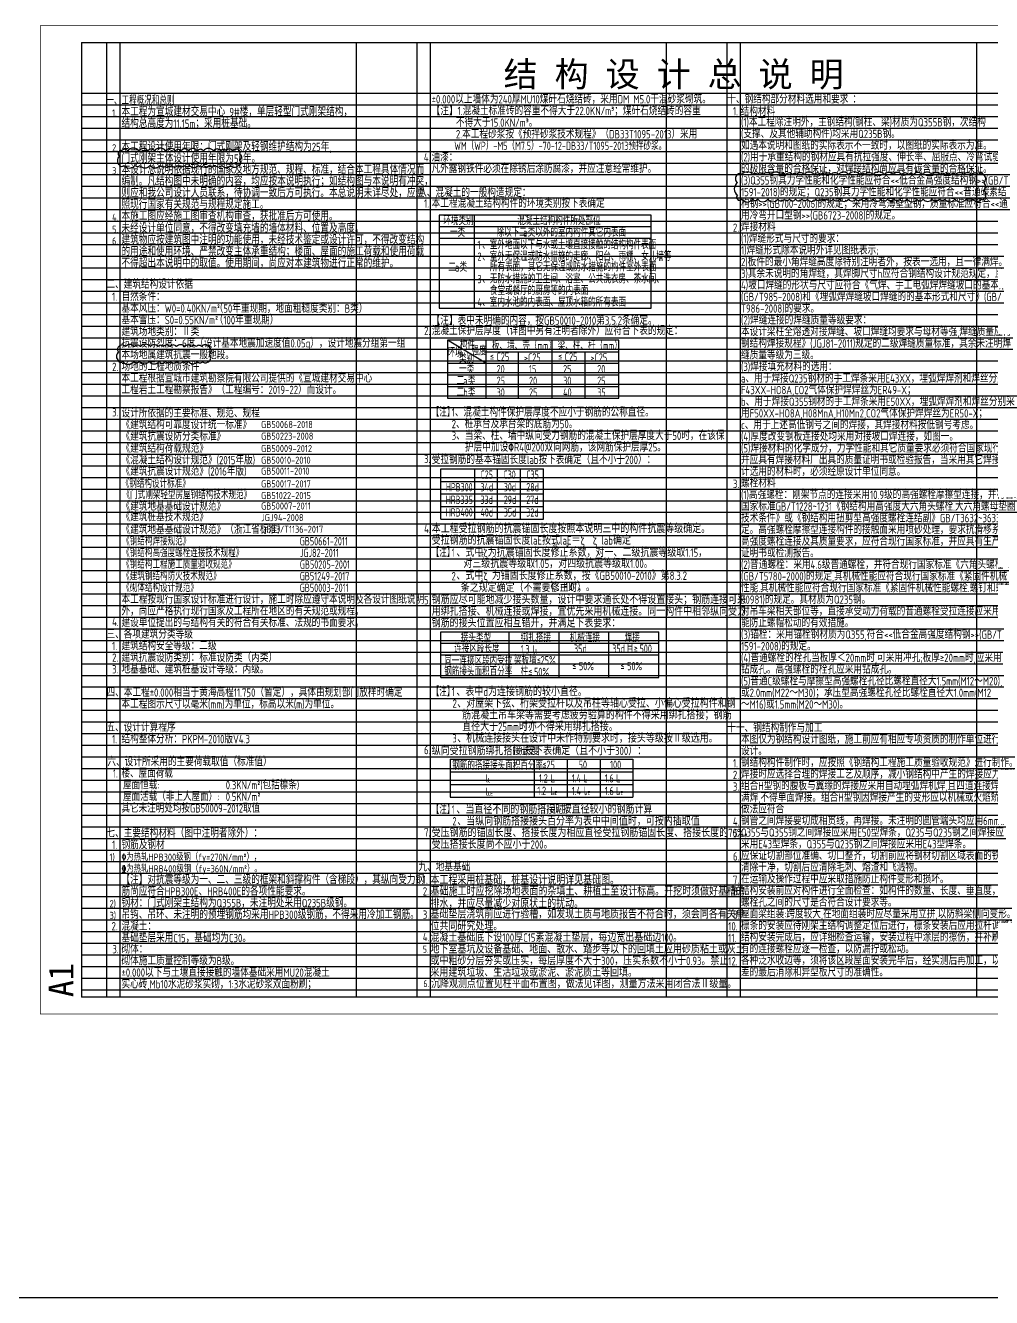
# Model space of a CAD drawing. Extents: x 447413 to 2975780, y -1432727 to 1301644.
# Drawn here: x 2263609 to 2321700, y 861625 to 938100 of the extents above; entities that cross this region are included whole.
import ezdxf

# ---------------------------------------------------------------- set-up
doc = ezdxf.new("R2010")
doc.units = 0
doc.header["$LTSCALE"] = 1000
doc.header["$MEASUREMENT"] = 0
doc.linetypes.add('CONTINOUS', pattern=[0])
for name, color, linetype in [('PUB_TEXT', 7, 'Continuous'), ('TEXT', 6, 'Continuous'), ('THIN', 7, 'Continuous'), ('图框', 253, 'Continuous'), ('短柱', 106, 'Continuous')]:
    doc.layers.add(name, color=color, linetype=linetype)
doc.layers.add('审图意见修改', color=5, linetype='Continuous', plot=False)
doc.layers.add('辅助层', color=175, linetype='CONTINOUS', plot=False)
doc.styles.add('-宋体', font='', dxfattribs={"width": 0.8})
doc.styles.add('TSSD_Norm', font='tssdeng.shx', dxfattribs={"bigfont": 'tssdchn.shx'})
doc.styles.add('TSSD_REIN', font='Tssdeng.shx', dxfattribs={"width": 0.7, "bigfont": 'hztxt.shx'})
doc.styles.add('黑体', font='simhei.ttf')
doc.styles.get('-宋体').set_extended_font_data('SimSun')

# ---------------------------------------------------------------- blocks, each defined once
blk = doc.blocks.new('A1')
at = {"layer": '图框', "color": 2, "const_width": 40}
blk.add_lwpolyline([(2104618, 748109), (2188718, 748109), (2188718, 688709), (2104618, 688709)], close=True, dxfattribs=at)
at = {"layer": '图框', "color": 153, "const_width": 58}
blk.add_lwpolyline([(2107118, 747109), (2181218, 747109), (2181218, 689709), (2107118, 689709)], close=True, dxfattribs=at)
at = {"layer": '图框', "color": 2, "style": '黑体'}
blk.add_text('A1', height=1500, rotation=90, dxfattribs=at).set_placement((2106616, 689714))

msp = doc.modelspace()

# ---------------------------------------------------------------- linework, layer by layer
for p, q in [((2288488.3, 926703.5), (2288488.3, 921103.5)), ((2301238.3, 926703.5), (2288488.3, 926703.5)), ((2290588.3, 926703.5), (2290588.3, 921103.5)), ((2301238.3, 921103.5), (2301238.3, 926703.5)), ((2288488.3, 926003.5), (2301238.3, 926003.5)), ((2288488.3, 925303.5), (2301238.3, 925303.5)), ((2288488.3, 921103.5), (2301238.3, 921103.5)), ((2288988.3, 919187.9), (2288988.3, 915687.9)), ((2299288.3, 919187.9), (2288988.3, 919187.9)), ((2291288.3, 917787.9), (2288988.3, 919187.9)), ((2291288.3, 919187.9), (2291288.3, 915687.9)), ((2291288.3, 918487.9), (2299288.3, 918487.9)), ((2293238.3, 918487.9), (2293238.3, 915687.9)), ((2295288.3, 915687.9), (2295288.3, 919187.9)), ((2297238.3, 918487.9), (2297238.3, 915687.9)), ((2299288.3, 915687.9), (2299288.3, 919187.9)), ((2288988.3, 917787.9), (2299288.3, 917787.9)), ((2288988.3, 917087.9), (2299288.3, 917087.9)), ((2288988.3, 916387.9), (2299288.3, 916387.9)), ((2288988.3, 915687.9), (2299288.3, 915687.9))]:
    msp.add_line(p, q)
at = {"layer": 'PUB_TEXT'}
for p, q in [((2288592.1, 911448.6), (2294752.1, 911448.6)), ((2288592.1, 908421.4), (2288592.1, 911448.6)), ((2290627.1, 908421.4), (2290627.1, 911448.6)), ((2290627.1, 908421.4), (2290627.1, 911448.6)), ((2292002.1, 908421.4), (2292002.1, 911448.6)), ((2293377.1, 908421.4), (2293377.1, 911448.6)), ((2294752.1, 908421.4), (2294752.1, 911448.6)), ((2288592.1, 910691.8), (2294752.1, 910691.8)), ((2288592.1, 909935), (2294752.1, 909935)), ((2288592.1, 909178.2), (2294752.1, 909178.2)), ((2288592.1, 908421.4), (2294752.1, 908421.4)), ((2288592.1, 901648.6), (2301692.1, 901648.6)), ((2288592.1, 898896.6), (2288592.1, 901648.6)), ((2292692.1, 898896.6), (2292692.1, 901648.6)), ((2295692.1, 898896.6), (2295692.1, 901648.6)), ((2298692.1, 898896.6), (2298692.1, 901648.6)), ((2301692.1, 898896.6), (2301692.1, 901648.6)), ((2288592.1, 900960.6), (2301692.1, 900960.6)), ((2288592.1, 900272.6), (2301692.1, 900272.6)), ((2288592.1, 898896.6), (2301692.1, 898896.6)), ((2289138.3, 893987.9), (2300133.4, 893987.9)), ((2289138.3, 893987.9), (2289138.3, 891715.5)), ((2289138.3, 893230.5), (2300133.4, 893230.5)), ((2289138.3, 893230.5), (2300133.4, 893230.5)), ((2294203.9, 893987.9), (2294203.9, 891715.5)), ((2296180.4, 893987.9), (2296180.4, 891715.5)), ((2298156.9, 893987.9), (2298156.9, 891715.5)), ((2300133.4, 893987.9), (2300133.4, 891715.5)), ((2289138.3, 892473), (2300133.4, 892473)), ((2289138.3, 891715.5), (2300133.4, 891715.5))]:
    msp.add_line(p, q, dxfattribs=at)
at = {"layer": 'THIN'}
msp.add_lwpolyline([(2266999.3, 937080), (2341099.3, 937080), (2341099.3, 879680), (2266999.3, 879680)], close=True, dxfattribs=at)
at = {"layer": '审图意见修改'}
for points in [[(2269269.5, 930561.5, 0.5), (2269269.5, 930236.5, 0.5), (2269269.5, 929711.5, 0.5), (2269269.5, 929689.5, 0.5), (2269519.5, 929689.5, 0.5), (2270194.5, 929689.5, 0.5), (2270494.5, 929689.5, 0.5), (2271094.5, 929689.5, 0.5), (2271694.5, 929689.5, 0.5), (2272094.5, 929689.5, 0.5), (2272394.5, 929689.5, 0.5), (2272769.5, 929689.5, 0.5), (2273144.5, 929689.5, 0.5), (2273469.5, 929689.5, 0.5), (2273994.5, 929689.5, 0.5), (2274319.5, 929689.5, 0.5), (2274644.5, 929689.5, 0.5), (2275019.5, 929689.5, 0.5), (2275419.5, 929689.5, 0.5), (2275944.5, 929689.5, 0.5), (2276394.5, 929689.5, 0.5), (2276484.5, 929689.5, 0.5), (2276484.5, 929989.5, 0.5), (2276484.5, 930389.5, 0.5), (2276484.5, 930561.5, 0.5), (2276084.5, 930561.5, 0.5), (2275684.5, 930561.5, 0.5), (2275359.5, 930561.5, 0.5), (2274909.5, 930561.5, 0.5), (2274309.5, 930561.5, 0.5), (2273934.5, 930561.5, 0.5), (2273409.5, 930561.5, 0.5), (2272959.5, 930561.5, 0.5), (2272634.5, 930561.5, 0.5), (2272034.5, 930561.5, 0.5), (2271359.5, 930561.5, 0.5), (2270959.5, 930561.5, 0.5), (2270434.5, 930561.5, 0.5), (2269759.5, 930561.5, 0.5), (2269384.5, 930561.5, 0.5)], [(2306418.5, 929130, 0.5), (2306418.5, 928655.8, 0.5), (2306418.5, 927889.8, 0.5), (2306418.5, 927652, 0.5), (2306668.5, 927652, 0.5), (2307343.5, 927652, 0.5), (2307643.5, 927652, 0.5), (2308243.5, 927652, 0.5), (2308843.5, 927652, 0.5), (2309243.5, 927652, 0.5), (2309543.5, 927652, 0.5), (2309918.5, 927652, 0.5), (2310293.5, 927652, 0.5), (2310618.5, 927652, 0.5), (2311143.5, 927652, 0.5), (2311468.5, 927652, 0.5), (2311793.5, 927652, 0.5), (2312168.5, 927652, 0.5), (2312568.5, 927652, 0.5), (2313093.5, 927652, 0.5), (2313543.5, 927652, 0.5), (2313868.5, 927652, 0.5), (2314168.5, 927652, 0.5), (2314568.5, 927652, 0.5), (2315043.5, 927652, 0.5), (2315443.5, 927652, 0.5), (2315843.5, 927652, 0.5), (2316168.5, 927652, 0.5), (2316618.5, 927652, 0.5), (2317218.5, 927652, 0.5), (2317593.5, 927652, 0.5), (2318118.5, 927652, 0.5), (2318568.5, 927652, 0.5), (2318893.5, 927652, 0.5), (2319493.5, 927652, 0.5), (2320168.5, 927652, 0.5), (2320568.5, 927652, 0.5), (2321093.5, 927652, 0.5), (2321227, 927652, 0.5), (2321227, 928199.1, 0.5), (2321227, 928636.8, 0.5), (2321227, 929130, 0.5), (2320902, 929130, 0.5), (2320502, 929130, 0.5), (2320027, 929130, 0.5), (2319552, 929130, 0.5), (2319252, 929130, 0.5), (2318927, 929130, 0.5), (2318602, 929130, 0.5), (2318127, 929130, 0.5), (2317527, 929130, 0.5), (2317002, 929130, 0.5), (2316702, 929130, 0.5), (2316302, 929130, 0.5), (2315777, 929130, 0.5), (2315252, 929130, 0.5), (2314577, 929130, 0.5), (2314102, 929130, 0.5), (2313777, 929130, 0.5), (2313102, 929130, 0.5), (2312502, 929130, 0.5), (2312052, 929130, 0.5), (2311677, 929130, 0.5), (2311427, 929130, 0.5), (2311027, 929130, 0.5), (2310427, 929130, 0.5), (2309977, 929130, 0.5), (2309727, 929130, 0.5), (2309327, 929130, 0.5), (2309027, 929130, 0.5), (2308427, 929130, 0.5), (2307977, 929130, 0.5), (2307602, 929130, 0.5), (2307352, 929130, 0.5), (2306677, 929130, 0.5), (2306427, 929130, 0.5)], [(2269215.5, 918789.5, 0.5), (2269215.5, 918464.5, 0.5), (2269215.5, 917939.5, 0.5), (2269215.5, 917898, 0.5), (2269465.5, 917898, 0.5), (2270140.5, 917898, 0.5), (2270440.5, 917898, 0.5), (2271040.5, 917898, 0.5), (2271640.5, 917898, 0.5), (2272040.5, 917898, 0.5), (2272340.5, 917898, 0.5), (2272715.5, 917898, 0.5), (2273090.5, 917898, 0.5), (2273415.5, 917898, 0.5), (2273940.5, 917898, 0.5), (2274265.5, 917898, 0.5), (2274590.5, 917898, 0.5), (2274650.5, 917898, 0.5), (2274650.5, 918298, 0.5), (2274650.5, 918789.5, 0.5), (2274200.5, 918789.5, 0.5), (2273875.5, 918789.5, 0.5), (2273575.5, 918789.5, 0.5), (2273175.5, 918789.5, 0.5), (2272700.5, 918789.5, 0.5), (2272300.5, 918789.5, 0.5), (2271900.5, 918789.5, 0.5), (2271575.5, 918789.5, 0.5), (2271125.5, 918789.5, 0.5), (2270525.5, 918789.5, 0.5), (2270150.5, 918789.5, 0.5), (2269625.5, 918789.5, 0.5)]]:
    msp.add_lwpolyline(points, format="xyb", close=True, dxfattribs=at)
at = {"layer": '短柱'}
msp.add_line((2042707.2, 861624.9), (2481535.9, 861624.9), dxfattribs=at)
at = {"layer": '辅助层'}
for p, q in [((2268485.4, 937080), (2268485.4, 879680)), ((2269285.4, 937080), (2269285.4, 879680)), ((2283485.4, 937080), (2283485.4, 879680)), ((2287135.4, 937080), (2287135.4, 879680)), ((2287935.4, 937080), (2287935.4, 879680)), ((2302135.4, 937080), (2302135.4, 879680)), ((2305785.4, 937080), (2305785.4, 879680)), ((2306585.4, 937080), (2306585.4, 879680)), ((2320785.4, 937080), (2320785.4, 879680)), ((2266999.3, 934030), (2341099.3, 934030)), ((2266999.3, 933330), (2341099.3, 933330)), ((2266999.3, 932630), (2341099.3, 932630)), ((2266999.3, 931930), (2341099.3, 931930)), ((2266999.3, 931230), (2341099.3, 931230)), ((2266999.3, 930530), (2341099.3, 930530)), ((2266999.3, 929830), (2341099.3, 929830)), ((2266999.3, 929130), (2341099.3, 929130)), ((2266999.3, 928430), (2341099.3, 928430)), ((2266999.3, 927730), (2341099.3, 927730)), ((2266999.3, 927030), (2341099.3, 927030)), ((2266999.3, 926330), (2341099.3, 926330)), ((2266999.3, 925630), (2341099.3, 925630)), ((2266999.3, 924930), (2341099.3, 924930)), ((2266999.3, 924230), (2341099.3, 924230)), ((2266999.3, 923530), (2341099.3, 923530)), ((2266999.3, 922830), (2341099.3, 922830)), ((2266999.3, 922130), (2341099.3, 922130)), ((2266999.3, 921430), (2341099.3, 921430)), ((2266999.3, 920730), (2341099.3, 920730)), ((2266999.3, 920030), (2341099.3, 920030)), ((2266999.3, 919330), (2341099.3, 919330)), ((2266999.3, 918630), (2341099.3, 918630)), ((2266999.3, 917930), (2341099.3, 917930)), ((2266999.3, 917230), (2341099.3, 917230)), ((2266999.3, 916530), (2341099.3, 916530)), ((2266999.3, 915830), (2341099.3, 915830)), ((2266999.3, 915130), (2341099.3, 915130)), ((2266999.3, 914430), (2341099.3, 914430)), ((2266999.3, 913730), (2341099.3, 913730)), ((2266999.3, 913030), (2341099.3, 913030)), ((2266999.3, 912330), (2341099.3, 912330)), ((2266999.3, 911630), (2341099.3, 911630)), ((2266999.3, 910930), (2341099.3, 910930)), ((2266999.3, 910230), (2341099.3, 910230)), ((2266999.3, 909530), (2341099.3, 909530)), ((2266999.3, 908830), (2341099.3, 908830)), ((2266999.3, 908130), (2341099.3, 908130)), ((2266999.3, 907430), (2341099.3, 907430)), ((2266999.3, 906730), (2341099.3, 906730)), ((2266999.3, 906030), (2341099.3, 906030)), ((2266999.3, 905330), (2341099.3, 905330)), ((2266999.3, 904630), (2341099.3, 904630)), ((2266999.3, 903930), (2341099.3, 903930)), ((2266999.3, 903230), (2341099.3, 903230)), ((2266999.3, 902530), (2341099.3, 902530)), ((2266999.3, 901830), (2341099.3, 901830)), ((2266999.3, 901130), (2341099.3, 901130)), ((2266999.3, 900430), (2341099.3, 900430)), ((2266999.3, 899730), (2341099.3, 899730)), ((2266999.3, 899030), (2341099.3, 899030)), ((2266999.3, 898330), (2341099.3, 898330)), ((2266999.3, 897630), (2341099.3, 897630)), ((2266999.3, 896930), (2341099.3, 896930)), ((2266999.3, 896230), (2341099.3, 896230)), ((2266999.3, 895530), (2341099.3, 895530)), ((2266999.3, 894830), (2341099.3, 894830)), ((2266999.3, 894130), (2341099.3, 894130)), ((2266999.3, 893430), (2341099.3, 893430)), ((2266999.3, 892730), (2341099.3, 892730)), ((2266999.3, 892030), (2341099.3, 892030)), ((2266999.3, 891330), (2341099.3, 891330)), ((2266999.3, 890630), (2341099.3, 890630)), ((2266999.3, 890630), (2341099.3, 890630)), ((2266999.3, 889930), (2341099.3, 889930)), ((2266999.3, 889930), (2341099.3, 889930)), ((2266999.3, 889230), (2341099.3, 889230)), ((2266999.3, 889230), (2341099.3, 889230)), ((2266999.3, 888530), (2341099.3, 888530)), ((2266999.3, 888530), (2341099.3, 888530)), ((2266999.3, 887830), (2341099.3, 887830)), ((2266999.3, 887830), (2341099.3, 887830)), ((2266999.3, 887130), (2341099.3, 887130)), ((2266999.3, 886430), (2341099.3, 886430)), ((2266999.3, 885730), (2341099.3, 885730)), ((2266999.3, 885030), (2341099.3, 885030)), ((2266999.3, 884330), (2341099.3, 884330)), ((2266999.3, 883630), (2341099.3, 883630)), ((2266999.3, 883630), (2341099.3, 883630)), ((2266999.3, 882930), (2341099.3, 882930)), ((2266999.3, 882930), (2341099.3, 882930)), ((2266999.3, 882230), (2341099.3, 882230)), ((2266999.3, 882230), (2341099.3, 882230)), ((2266999.3, 881530), (2341099.3, 881530)), ((2266999.3, 881530), (2341099.3, 881530)), ((2266999.3, 880830), (2341099.3, 880830)), ((2266999.3, 880130), (2341099.3, 880130))]:
    msp.add_line(p, q, dxfattribs=at)

# ---------------------------------------------------------------- block references
msp.add_blockref('A1', (159881.3, 189971.3))

# ---------------------------------------------------------------- texts
at = {"style": '黑体'}
msp.add_text('结 构 设 计 总 说 明', height=1500, dxfattribs=at).set_placement((2292361.3, 934416.8))
at = {"layer": 'PUB_TEXT', "color": 40, "style": 'TSSD_Norm'}
for s, width, p in [('一、工程概况和总则', 0.7, (2268480, 933330)), ('十、钢结构部分材料选用和要求 ：', 0.8, (2305809.4, 933412.7)), ('八、混凝土的一般构造规定：', 0.8, (2287220.6, 927790.2)), ('三、各项建筑分类等级', 0.8, (2268480, 901245.5)), ('本工程图示尺寸以毫米(mm)为单位，标高以米(m)为单位。', 0.8, (2269384.3, 897045.5)), ('五、设计计算程序', 0.8, (2268480, 895645.5)), ('十一、钢结构制作与加工', 0.8, (2305809.4, 895612.7)), ('六、设计所采用的主要荷载取值（标准值）', 0.8, (2268534.2, 893576.7)), ('七、主要结构材料（图中注明者除外）：', 0.8, (2268480, 889287.7)), ('九、地基基础', 0.8, (2287238.3, 887253.3))]:
    msp.add_text(s, height=500, dxfattribs=dict(at, width=width)).set_placement(p)
at = {"layer": 'PUB_TEXT', "color": 1, "style": 'TSSD_Norm', "width": 0.8}
for s, p in [('%%P0.000以上墙体为240厚MU10煤矸石烧结砖，采用DM M5.0干混砂浆砌筑。', (2288034.3, 933411.2)), ('本工程为宣城建材交易中心 9#楼，单层轻型门式刚架结构，', (2269384.3, 932648.7)), ('【注】1.混凝土标准砖的容重不得大于22.0KN/m%%1403%%141；煤矸石烧结砖的容重', (2288034.3, 932711.2)), ('结构总高度为11.15m；采用桩基础。', (2269384.3, 931948.7)), ('      不得大于15.0KN/m%%1403%%141。', (2288034.3, 932011.2)), ('基本风压：W%%1420%%143=0.40KN/m%%1402', (2269384.3, 920840.2)), ('（50年重现期，地面粗糙度类别：B类）', (2274987.6, 920831.1)), ('基本雪压：S%%1420%%143=0.55KN/m%%1402', (2269384.3, 920140.2)), ('建筑场地类别：Ⅱ类', (2269384.3, 919440.2)), ('（100年重现期）', (2274987.6, 920131.1)), ('抗震设防烈度：6度（设计基本地震加速度值0.05g），设计地震分组第一组', (2269384.3, 918740.2)), ('本工程根据宣城市建筑勘察院有限公司提供的《宣城建材交易中心', (2269384.3, 916640.2)), ('工程岩土工程勘察报告》（工程编号：2019-22）而设计。', (2269384.3, 915940.2)), ('四、本工程%%P0.000相当于黄海高程11.750（暂定），具体由规划部门放样时确定', (2268480, 897745.5)), ('%%P0.000以下与土壤直接接触的墙体基础采用MU20混凝土', (2269384.3, 880911.2)), ('实心砖,Mb10水泥砂浆实砌，1:3水泥砂浆双面粉刷；', (2269384.3, 880211.2))]:
    msp.add_text(s, height=500, dxfattribs=at).set_placement(p)
at = {"layer": 'PUB_TEXT'}
for s, height, style, width, p in [('1.', 425, 'TSSD_Norm', 0.8, (2268818, 932630)), ('1.', 500, 'TSSD_REIN', 0.8, (2306150, 932693.8)), ('结构材料', 500, 'TSSD_Norm', 0.8, (2306612, 932662.6)), ('      2.本工程砂浆按《预拌砂浆技术规程》（DB33T1095-2013）采用', 500, 'TSSD_Norm', 0.8, (2288034.3, 931311.2)), ('(支撑、及其他辅助构件)均采用Q235B钢。', 500, 'TSSD_Norm', 0.8, (2306634.6, 931331.5)), ('2.', 425, 'TSSD_Norm', 0.8, (2268818, 930530)), ('本工程设计使用年限：门式刚架及轻钢维护结构为25年,', 500, 'TSSD_Norm', 0.8, (2269384.3, 930548.7)), ('      WM（WP）-M5（M7.5）-70-12-DB33/T1095-2013预拌砂浆。', 500, 'TSSD_Norm', 0.7, (2288034.3, 930611.2)), ('如遇本说明和图纸的实际表示不一致时，以图纸的实际表示为准。', 500, 'TSSD_Norm', 0.8, (2306634.6, 930631.5)), ('4.', 500, 'TSSD_Norm', 0.8, (2287563.5, 929921.1)), ('油漆：', 500, 'TSSD_Norm', 0.8, (2288022.7, 929918.3)), ('(2)用于承重结构的钢材应具有抗拉强度、伸长率、屈服点、冷弯试验和硫、磷', 500, 'TSSD_Norm', 0.8, (2306634.6, 929931.5)), ('3.', 425, 'TSSD_Norm', 0.8, (2268818, 929157.2)), ('本设计总说明依据现行的国家及地方规范、规程、标准，结合本工程具体情况而', 500, 'TSSD_Norm', 0.8, (2269384.3, 929176)), ('凡外露钢铁件必须在除锈后涂防腐漆，并应注意经常维护。', 500, 'TSSD_Norm', 0.8, (2288022.7, 929239.2)), ('的极限含量的合格保证，对焊接结构尚应具有碳含量的合格保证。', 500, 'TSSD_Norm', 0.8, (2306634.6, 929231.5)), ('编制。凡结构图中未明确的内容，均应按本说明执行；如结构图与本说明有冲突，', 500, 'TSSD_Norm', 0.8, (2269384.3, 928476)), ('则应和我公司设计人员联系，待协调一致后方可执行。本总说明未详尽处，应遵', 500, 'TSSD_Norm', 0.8, (2269384.3, 927776)), ('1.', 500, 'TSSD_Norm', 0.8, (2287576.3, 927147.1)), ('本工程混凝土结构构件的环境类别按下表确定', 500, 'TSSD_Norm', 0.8, (2288038.3, 927147.1)), ('构钢>>(GB700-2006)的规定；采用冷弯薄壁型钢，质量标准应符合<<通', 500, 'TSSD_Norm', 0.8, (2306634.6, 927131.5)), ('本施工图应经施工图审查机构审查，获批准后方可使用。', 500, 'TSSD_Norm', 0.8, (2269384.3, 926376)), ('照现行国家有关规范与规程规定施工。', 500, 'TSSD_Norm', 0.8, (2269384.3, 927076)), ('用冷弯开口型钢>>(GB6723-2008)的规定。', 500, 'TSSD_Norm', 0.8, (2306634.6, 926431.5)), ('4.', 425, 'TSSD_Norm', 0.8, (2268818, 926357.2)), ('未经设计单位同意，不得改变填充墙的墙体材料、位置及高度。', 500, 'TSSD_Norm', 0.8, (2269384.3, 925648.7)), ('环境类别', 500, 'TSSD_Norm', 0.7, (2288738.3, 926103.5)), ('混凝土结构构件所处部位', 500, 'TSSD_Norm', 0.7, (2293188.3, 926103.5)), ('2.', 500, 'TSSD_REIN', 0.8, (2306150, 925693.8)), ('焊接材料', 500, 'TSSD_Norm', 0.8, (2306634.6, 925731.5)), ('5.', 425, 'TSSD_Norm', 0.8, (2268818, 925630)), ('6.', 425, 'TSSD_Norm', 0.8, (2268818, 924930)), ('建筑物应按建筑图中注明的功能使用，未经技术鉴定或设计许可，不得改变结构', 500, 'TSSD_Norm', 0.8, (2269384.3, 924948.7)), ('一类', 500, 'TSSD_Norm', 0.7, (2289138.3, 925403.5)), ('除以下二', 500, 'TSSD_Norm', 0.7, (2291938.3, 925403.5)), ('a', 500, 'TSSD_Norm', 0.7, (2293538.3, 925403.5)), ('类以外的室内构件其它内表面', 500, 'TSSD_Norm', 0.7, (2293809.8, 925403.5)), ('(1)焊缝形式与尺寸的要求：', 500, 'TSSD_Norm', 0.8, (2306634.6, 925031.5)), ('的用途和使用环境、严禁改变主体承重结构；楼面、屋面的施工荷载和使用荷载', 500, 'TSSD_Norm', 0.8, (2269384.3, 924248.7)), ('1', 500, 'TSSD_Norm', 0.7, (2290788.3, 924653.5)), ('、室外地面以下与水或土壤直接接触的结构构件表面', 500, 'TSSD_Norm', 0.7, (2291074, 924653.5)), ('1)焊缝形式除本说明外详见图纸表示;', 500, 'TSSD_Norm', 0.8, (2306634.6, 924331.5)), ('不得超出本说明中的取值。使用期间，尚应对本建筑物进行正常的维护。', 500, 'TSSD_Norm', 0.8, (2269384.3, 923548.7)), ('类', 500, 'TSSD_Norm', 0.7, (2289709.8, 923303.5)), ('2', 500, 'TSSD_Norm', 0.7, (2290788.3, 923953.5)), ('、室外无保温或防水措施的走廊、阳台、雨棚、女儿墙等', 500, 'TSSD_Norm', 0.7, (2291074, 923953.5)), ('所有表面，其它无保温或防水措施的构件室外表面', 500, 'TSSD_Norm', 0.7, (2291538.3, 923324.4)), ('2)板件的最小角焊缝高度除特别注明者外，按表一选用，且一律满焊。', 500, 'TSSD_Norm', 0.8, (2306634.6, 923631.5)), ('二', 500, 'TSSD_Norm', 0.7, (2289038.3, 923303.5)), ('a', 500, 'TSSD_Norm', 0.7, (2289438.3, 923303.5)), ('3', 500, 'TSSD_Norm', 0.7, (2290788.3, 922603.5)), ('、无防水措施的卫生间、浴室、公共洗衣房、茶水间、', 500, 'TSSD_Norm', 0.7, (2291074, 922603.5)), ('3)其余未说明的角焊缝，其焊脚尺寸h应符合钢结构设计规范规定，且一律满焊。', 500, 'TSSD_Norm', 0.8, (2306634.6, 922931.5)), ('二、建筑结构设计依据', 500, 'TSSD_Norm', 0.8, (2268480, 922277.4)), ('食堂或餐厅的厨房等的内表面', 500, 'TSSD_Norm', 0.7, (2291538.3, 921903.5)), ('4)坡口焊缝的形状与尺寸应符合《气焊、手工电弧焊焊缝坡口的基本形式与尺寸》', 500, 'TSSD_Norm', 0.8, (2306634.6, 922231.5)), ('1.', 500, 'TSSD_Norm', 0.8, (2268818, 921540.2)), ('自然条件：', 500, 'TSSD_Norm', 0.8, (2269384.3, 921540.2)), ('4', 500, 'TSSD_Norm', 0.7, (2290788.3, 921203.5)), ('、室内水池的内表面、屋顶水箱的所有表面', 500, 'TSSD_Norm', 0.7, (2291074, 921203.5)), ('(GB/T985-2008)和《埋弧焊焊缝坡口焊缝的的基本形式和尺寸》(GB/', 500, 'TSSD_Norm', 0.8, (2306634.6, 921531.5)), ('T986-2008)的要求。', 500, 'TSSD_Norm', 0.8, (2306634.6, 920831.5)), ('混凝土保护层厚度（详图中另有注明者除外）应符合下表的规定：', 500, 'TSSD_Norm', 0.8, (2288038.3, 919487.9)), ('【注】表中未明确的内容，按GB50010-2010第3.5.2条确定。', 500, 'TSSD_Norm', 0.8, (2288034.3, 920111.2)), ('(2)焊缝连接的焊缝质量等级要求：', 500, 'TSSD_Norm', 0.8, (2306634.6, 920131.5)), ('2.', 500, 'TSSD_Norm', 0.8, (2287576.3, 919487.9)), ('钢结构焊接规程》(JGJ81-2011)规定的二级焊缝质量标准，其余未注明焊', 500, 'TSSD_Norm', 0.8, (2306634.6, 918731.5)), ('本设计梁柱全熔透对接焊缝、坡口焊缝均要求与母材等强,焊缝质量应符合《建筑', 500, 'TSSD_Norm', 0.8, (2306634.6, 919431.5)), ('环境', 500, 'TSSD_Norm', 0.7, (2288979, 918169.5)), ('构件', 500, 'TSSD_Norm', 0.7, (2289729, 918619.5)), ('强度', 500, 'TSSD_Norm', 0.7, (2290429, 918274.8)), ('板、墙、壳（mm）', 500, 'TSSD_Norm', 0.7, (2291661.9, 918590.5)), ('梁、柱、杆（mm）', 500, 'TSSD_Norm', 0.7, (2295611.9, 918590.5)), ('缝质量等级为三级。', 500, 'TSSD_Norm', 0.8, (2306634.6, 918031.5)), ('2.', 500, 'TSSD_Norm', 0.8, (2268818, 917323)), ('场地的工程地质条件', 500, 'TSSD_Norm', 0.8, (2269384.3, 917340.2)), ('类别', 500, 'TSSD_Norm', 0.7, (2289679, 917824.8)), ('一类', 500, 'TSSD_Norm', 0.7, (2289688.3, 917187.9)), ('≤', 500, 'TSSD_Norm', 0.7, (2291538.3, 917937.9)), ('C25', 500, 'TSSD_Norm', 0.7, (2291938.3, 917937.9)), ('>C25', 500, 'TSSD_Norm', 0.7, (2293588.3, 917887.9)), ('≤', 500, 'TSSD_Norm', 0.7, (2295638.3, 917937.9)), ('C25', 500, 'TSSD_Norm', 0.7, (2296038.3, 917937.9)), ('>C25', 500, 'TSSD_Norm', 0.7, (2297588.3, 917887.9)), ('(3)焊接填充材料的选用：', 500, 'TSSD_Norm', 0.8, (2306634.6, 917331.5)), ('二', 500, 'TSSD_Norm', 0.7, (2289538.3, 916487.9)), ('类', 500, 'TSSD_Norm', 0.7, (2290209.8, 916487.9)), ('20', 500, 'TSSD_Norm', 0.7, (2291938.3, 917187.9)), ('25', 500, 'TSSD_Norm', 0.7, (2291938.3, 916487.9)), ('15', 500, 'TSSD_Norm', 0.7, (2293888.3, 917187.9)), ('20', 500, 'TSSD_Norm', 0.7, (2293888.3, 916487.9)), ('25', 500, 'TSSD_Norm', 0.7, (2295938.3, 917187.9)), ('30', 500, 'TSSD_Norm', 0.7, (2295938.3, 916487.9)), ('20', 500, 'TSSD_Norm', 0.7, (2297988.3, 917187.9)), ('25', 500, 'TSSD_Norm', 0.7, (2297988.3, 916487.9)), ('a、用于焊接Q235钢材的手工焊条采用E43XX，埋弧焊焊剂和焊丝分别采用', 500, 'TSSD_Norm', 0.8, (2306634.6, 916631.5)), ('二', 500, 'TSSD_Norm', 0.7, (2289538.3, 915787.9)), ('a', 500, 'TSSD_Norm', 0.7, (2289938.3, 916487.9)), ('b', 500, 'TSSD_Norm', 0.7, (2289938.3, 915787.9)), ('类', 500, 'TSSD_Norm', 0.7, (2290209.8, 915787.9)), ('30', 500, 'TSSD_Norm', 0.7, (2291938.3, 915787.9)), ('25', 500, 'TSSD_Norm', 0.7, (2293888.3, 915787.9)), ('40', 500, 'TSSD_Norm', 0.7, (2295938.3, 915787.9)), ('35', 500, 'TSSD_Norm', 0.7, (2297988.3, 915787.9)), ('F43XX-HO8A,CO\x8e2气\x8f体保护焊焊丝为ER49-X；', 500, 'TSSD_Norm', 0.8, (2306634.6, 915931.5)), ('b、用于焊接Q355钢材的手工焊条采用E50XX，埋弧焊焊剂和焊丝分别采', 500, 'TSSD_Norm', 0.8, (2306634.6, 915231.5)), ('3.', 500, 'TSSD_Norm', 0.8, (2268818, 914597.8)), ('设计所依据的主要标准、规范、规程', 500, 'TSSD_Norm', 0.8, (2269384.3, 914540.2)), ('【注】', 500, 'TSSD_Norm', 0.7, (2288038.3, 914587.9)), ('1、混凝土构件保护层厚度不应小于钢筋的公称直径。', 500, 'TSSD_Norm', 0.8, (2289238.3, 914587.9)), ('用F50XX-HO8A,H08MnA,H10Mn2,CO\x8e2气体\x8f保护焊焊丝为ER50-X；', 500, 'TSSD_Norm', 0.8, (2306634.6, 914531.5)), ('《建筑结构可靠度设计统一标准》', 500, 'TSSD_Norm', 0.8, (2269384.3, 913840.2)), ('GB50068-2018', 425, 'TSSD_Norm', 0.8, (2277780, 913897.8)), ('2、桩承台及承台梁的底筋为50。', 500, 'TSSD_Norm', 0.8, (2289238.3, 913887.9)), ('c、用于上述高低钢号之间的焊接，其焊接材料按低钢号考虑。', 500, 'TSSD_Norm', 0.8, (2306634.6, 913831.5)), ('《建筑抗震设防分类标准》', 500, 'TSSD_Norm', 0.8, (2269384.3, 913140.2)), ('GB50223-2008', 425, 'TSSD_Norm', 0.8, (2277780, 913197.8)), ('3、当梁、柱、墙中纵向受力钢筋的混凝土保护层厚度大于50时，在该保', 500, 'TSSD_Norm', 0.8, (2289238.3, 913187.9)), ('(4)厚度改变钢板连接处均采用对接坡口焊连接，如图一。', 500, 'TSSD_Norm', 0.8, (2306634.6, 913131.5)), ('《建筑结构荷载规范》', 500, 'TSSD_Norm', 0.8, (2269384.3, 912419.7)), ('GB50009-2012', 425, 'TSSD_Norm', 0.8, (2277780, 912453.4)), ('护层中加设\x82\x8cR\x8d4@200双向网筋，该网筋保护层厚25。', 500, 'TSSD_Norm', 0.8, (2290038.3, 912487.9)), ('(5)焊接材料的化学成分，力学性能和其它质量要求必须符合国家现行标准规定，', 500, 'TSSD_Norm', 0.8, (2306634.6, 912431.5)), ('《混凝土结构设计规范》(2015年版)', 500, 'TSSD_Norm', 0.8, (2269384.3, 911719.7)), ('《建筑抗震设计规范》(2016年版)', 500, 'TSSD_Norm', 0.8, (2269384.3, 911040.2)), ('GB50010-2010', 425, 'TSSD_Norm', 0.8, (2277780, 911753.4)), ('3.', 500, 'TSSD_Norm', 0.8, (2287576.3, 911787.9)), ('受拉钢筋的基本锚固长度lab按下表确定（且不小于200）：', 500, 'TSSD_Norm', 0.8, (2288038.3, 911737.9)), ('计选用的材料时，必须经原设计单位同意。', 500, 'TSSD_Norm', 0.8, (2306634.6, 911031.5)), ('并应具有焊接材料厂出具的质量证明书或检验报告，当采用其它焊接材料替代设', 500, 'TSSD_Norm', 0.8, (2306634.6, 911731.5)), ('《钢结构设计标准》                           ', 500, 'TSSD_Norm', 0.7, (2269397.9, 910309.4)), ('GB50011-2010', 425, 'TSSD_Norm', 0.8, (2277780, 911097.8)), ('C25', 500, 'TSSD_Norm', 0.6, (2290975.2, 910847.7)), ('C30', 500, 'TSSD_Norm', 0.6, (2292357, 910847.7)), ('C35', 500, 'TSSD_Norm', 0.6, (2293728.7, 910847.7)), ('螺栓材料', 500, 'TSSD_Norm', 0.8, (2306634.6, 910331.5)), ('《门式刚架轻型房屋钢结构技术规范》', 500, 'TSSD_Norm', 0.7, (2269447, 909627.6)), ('GB50017-2017', 425, 'TSSD_Norm', 0.8, (2277780, 910329.2)), ('GB51022-2015', 425, 'TSSD_Norm', 0.8, (2277780, 909627.6)), ('HPB300', 500, 'TSSD_Norm', 0.6, (2288891.6, 910090.9)), ('34d', 500, 'TSSD_Norm', 0.6, (2290971.6, 910090.9)), ('30d', 500, 'TSSD_Norm', 0.6, (2292372.2, 910090.9)), ('28d', 500, 'TSSD_Norm', 0.6, (2293725.2, 910090.9)), ('3.', 500, 'TSSD_REIN', 0.8, (2306150, 910293.8)), ('(1)高强螺栓：刚架节点的连接采用10.9级的高强螺栓摩擦型连接，并符合现行', 500, 'TSSD_Norm', 0.8, (2306634.6, 909631.5)), ('《建筑地基基础设计规范》', 500, 'TSSD_Norm', 0.8, (2269384.3, 908940.2)), ('GB50007-2011', 425, 'TSSD_Norm', 0.8, (2277780, 908997.8)), ('HRB335', 500, 'TSSD_Norm', 0.6, (2288885, 909334.1)), ('33d', 500, 'TSSD_Norm', 0.6, (2290971.6, 909334.1)), ('29d', 500, 'TSSD_Norm', 0.6, (2292372.2, 909334.1)), ('27d', 500, 'TSSD_Norm', 0.6, (2293725.2, 909334.1)), ('国家标准GB/T1228~1231《钢结构用高强度大六角头螺栓.大六角螺母垫圈', 500, 'TSSD_Norm', 0.8, (2306634.6, 908931.5)), ('《建筑桩基技术规范》', 500, 'TSSD_Norm', 0.8, (2269384.3, 908297.8)), ('JGJ94-2008', 425, 'TSSD_Norm', 0.8, (2277780, 908297.8)), ('HRB400', 500, 'TSSD_Norm', 0.6, (2288885, 908577.3)), ('40d', 500, 'TSSD_Norm', 0.6, (2290971.6, 908577.3)), ('35d', 500, 'TSSD_Norm', 0.6, (2292372.2, 908577.3)), ('32d', 500, 'TSSD_Norm', 0.6, (2293725.2, 908577.3)), ('技术条件》或《钢结构用扭剪型高强度螺栓连结副》GB/T3632~3633的规', 500, 'TSSD_Norm', 0.8, (2306634.6, 908231.5)), ('《建筑地基基础设计规范》（浙江省标准）', 500, 'TSSD_Norm', 0.8, (2269384.3, 907540.2)), ('DB33/T1136-2017', 425, 'TSSD_Norm', 0.8, (2277780, 907597.8)), ('4.', 500, 'TSSD_REIN', 0.8, (2287576.3, 907587.9)), ('本工程受拉钢筋的抗震锚固长度按照本说明三中的构件抗震等级确定。', 500, 'TSSD_REIN', 0.8, (2288038.3, 907587.9)), ('定。高强螺栓摩擦型连接构件的接触面采用喷砂处理，要求抗滑移系数不小于0.4。', 500, 'TSSD_Norm', 0.8, (2306634.6, 907531.5)), ('《钢结构焊接规范》                             GB50661-2011', 500, 'TSSD_Norm', 0.7, (2269427.2, 906843.5)), ('受拉钢筋的抗震锚固长度laE按式laE＝ζ  ζ lab确定', 500, 'TSSD_REIN', 0.8, (2288038.3, 906887.9)), ('aE', 250, 'TSSD_Norm', 0.7, (2295337.9, 906784.1)), ('高强度螺栓连接及其质量要求，应符合现行国家标准，并应具有生产厂家的质量', 500, 'TSSD_Norm', 0.8, (2306634.6, 906831.5)), ('《钢结构高强度螺栓连接技术规程》               JGJ82-2011', 500, 'TSSD_Norm', 0.7, (2269427.2, 906143.5)), ('【注】', 500, 'TSSD_Norm', 0.7, (2288038.3, 906158.8)), ('1', 500, 'TSSD_Norm', 0.7, (2289238.3, 906158.8)), ('、式中ζ为抗震锚固长度修正系数，对一、二级抗震等级取1.15，', 500, 'TSSD_REIN', 0.8, (2289524, 906158.8)), ('aE', 250, 'TSSD_Norm', 0.7, (2290891.5, 906166.6)), ('a', 250, 'TSSD_Norm', 0.7, (2296119.7, 906771.6)), ('证明书或检测报告。', 500, 'TSSD_Norm', 0.8, (2306634.6, 906131.5)), ('《钢结构工程施工质量验收规范》                 GB50205-2001', 500, 'TSSD_Norm', 0.7, (2269427.2, 905443.5)), ('对三级抗震等级取1.05，对四级抗震等级取1.00。', 500, 'TSSD_REIN', 0.8, (2289938.3, 905488.8)), ('(2)普通螺栓：采用4.6级普通螺栓，并符合现行国家标准《六角头螺栓-C级》', 500, 'TSSD_Norm', 0.8, (2306634.6, 905431.5)), ('《建筑钢结构防火技术规范》                     GB51249-2017', 500, 'TSSD_Norm', 0.7, (2269427.2, 904743.5)), ('2', 500, 'TSSD_Norm', 0.7, (2289238.3, 904744.4)), ('、式中ζ 为锚固长度修正系数，按《GB50010-2010》第8.3.2', 500, 'TSSD_REIN', 0.8, (2289524, 904769.3)), ('a', 250, 'TSSD_Norm', 0.7, (2290980.9, 904671.6)), ('ζ', 500, 'TSSD_REIN', 0.8, (2295198.7, 904212)), ('(GB/T5780-2000)的规定,其机械性能应符合现行国家标准《紧固件机械', 500, 'TSSD_Norm', 0.8, (2306634.6, 904731.5)), ('《砌体结构设计规范》                           GB50003-2011', 500, 'TSSD_Norm', 0.7, (2269427.2, 904043.5)), ('条之规定确定（不需要修正时，', 500, 'TSSD_REIN', 0.8, (2289780, 904048.4)), ('a', 250, 'TSSD_Norm', 0.7, (2295563, 904093.2)), ('＝', 500, 'TSSD_REIN', 0.8, (2295717.6, 904093.2)), ('1.0', 500, 'TSSD_REIN', 0.8, (2296048.7, 904093.2)), ('）。', 500, 'TSSD_REIN', 0.8, (2296763, 904093.2)), ('性能.其机械性能应符合现行国家标准《紧固件机械性能螺栓.螺钉和螺柱》(GB', 500, 'TSSD_Norm', 0.8, (2306634.6, 904031.5)), ('本工程按现行国家设计标准进行设计，施工时除应遵守本说明及各设计图纸说明', 500, 'TSSD_Norm', 0.8, (2269384.3, 903340.2)), ('外，尚应严格执行现行国家及工程所在地区的有关规范或规程。', 500, 'TSSD_Norm', 0.8, (2269384.3, 902640.2)), ('5.', 500, 'TSSD_REIN', 0.8, (2287576.3, 903298.5)), ('钢筋应尽可能地减少接头数量，设计中要求通长处不得设置接头；钢筋连接可采', 500, 'TSSD_REIN', 0.8, (2288038.3, 903323.3)), ('用绑扎搭接、机械连接或焊接，宜优先采用机械连接。同一构件中相邻纵向受力', 500, 'TSSD_REIN', 0.8, (2288038.3, 902619.3)), ('对吊车梁相关部位等，直接承受动力荷载的普通螺栓受拉连接应采用双螺帽或其他', 500, 'TSSD_Norm', 0.8, (2306634.6, 902631.5)), ('30981)的规定。其材质为Q235钢。', 500, 'TSSD_Norm', 0.8, (2306634.6, 903331.5)), ('4.', 500, 'TSSD_Norm', 0.8, (2268818, 901997.8)), ('建设单位提出的与结构有关的符合有关标准、法规的书面要求。', 500, 'TSSD_Norm', 0.8, (2269384.3, 901940.2)), ('钢筋的接头位置应相互错开，并满足下表要求：', 500, 'TSSD_REIN', 0.8, (2288038.3, 901919.3)), ('能防止螺帽松动的有效措施。', 500, 'TSSD_Norm', 0.8, (2306634.6, 901931.5)), ('(3)锚栓：采用锚栓钢材质为Q355,符合<<低合金高强度结构钢>>(GB/T', 500, 'TSSD_Norm', 0.8, (2306634.6, 901231.5)), ('1.', 500, 'TSSD_Norm', 0.8, (2268818, 900545.5)), ('建筑结构安全等级：二级', 500, 'TSSD_Norm', 0.8, (2269384.3, 900545.5)), ('连接区段长度', 500, 'TSSD_Norm', 0.7, (2289388.3, 900387.9)), ('接头类型', 500, 'TSSD_Norm', 0.7, (2289788.3, 901037.9)), ('绑扎搭接', 500, 'TSSD_Norm', 0.7, (2293388.3, 901037.9)), ('机械连接', 500, 'TSSD_Norm', 0.7, (2296338.3, 901037.9)), ('35d', 500, 'TSSD_Norm', 0.7, (2296588.3, 900387.9)), ('35d', 500, 'TSSD_Norm', 0.7, (2298888.3, 900387.9)), ('焊接', 500, 'TSSD_Norm', 0.7, (2299638.3, 901037.9)), ('且≥', 500, 'TSSD_Norm', 0.7, (2299731.2, 900387.9)), ('500', 500, 'TSSD_Norm', 0.7, (2300531.2, 900387.9)), ('1591-2008)的规定。', 500, 'TSSD_Norm', 0.8, (2306634.6, 900531.5)), ('2.', 500, 'TSSD_Norm', 0.8, (2268818, 899845.5)), ('建筑抗震设防类别：标准设防类（丙类）', 500, 'TSSD_Norm', 0.8, (2269384.3, 899845.5)), ('同一连接区段内受拉', 500, 'TSSD_Norm', 0.7, (2288788.3, 899637.9)), ('梁板墙≤', 500, 'TSSD_Norm', 0.7, (2292988.3, 899687.9)), ('1.3', 500, 'TSSD_Norm', 0.7, (2293388.9, 900345.2)), ('l', 250, '-宋体', 0.8, (2294230.3, 900347.6)), ('25%', 500, 'TSSD_Norm', 0.7, (2294588.3, 899687.9)), ('(4)普通螺栓的栓孔当板厚＜20mm时,可采用冲孔;板厚≥20mm时,应采用', 500, 'TSSD_Norm', 0.8, (2306634.6, 899831.5)), ('3.', 500, 'TSSD_Norm', 0.8, (2268818, 899145.5)), ('地基基础、建筑桩基设计等级：丙级。', 500, 'TSSD_Norm', 0.8, (2269384.3, 899145.5)), ('钢筋接头面积百分率', 500, 'TSSD_Norm', 0.7, (2288788.3, 898987.9)), ('柱≤', 500, 'TSSD_Norm', 0.7, (2293388.3, 898987.9)), ('50%', 500, 'TSSD_Norm', 0.7, (2294188.3, 898987.9)), ('≤', 500, 'TSSD_Norm', 0.7, (2296488.3, 899337.9)), ('50%', 500, 'TSSD_Norm', 0.7, (2296888.3, 899337.9)), ('≤', 500, 'TSSD_Norm', 0.7, (2299388.3, 899337.9)), ('50%', 500, 'TSSD_Norm', 0.7, (2299788.3, 899337.9)), ('钻成孔。高强螺栓的栓孔应采用钻成孔。', 500, 'TSSD_Norm', 0.8, (2306634.6, 899131.5)), ('(5)普通C级螺栓与摩擦型高强螺栓孔径比螺栓直径大1.5mm(M12～M20),', 500, 'TSSD_Norm', 0.8, (2306634.6, 898431.5)), ('【注】', 500, 'TSSD_Norm', 0.7, (2288038.3, 897787.9)), ('1', 500, 'TSSD_REIN', 0.8, (2289238.3, 897787.9)), ('、表中d为连接钢筋的较小直径。', 500, 'TSSD_REIN', 0.8, (2289524, 897787.9)), ('或2.0mm(M22～M30)；承压型高强螺栓孔径比螺栓直径大1.0mm(M12', 500, 'TSSD_Norm', 0.8, (2306634.6, 897731.5)), ('2', 500, 'TSSD_REIN', 0.8, (2289288.3, 897087.9)), ('、对屋架下弦、桁架受拉杆以及吊柱等轴心受拉、小偏心受拉构件和钢', 500, 'TSSD_REIN', 0.8, (2289574, 897087.9)), ('～M16)或1.5mm(M20～M30)。', 500, 'TSSD_Norm', 0.8, (2306634.6, 897031.5)), ('筋混凝土吊车梁等需要考虑疲劳验算的构件不得采用绑扎搭接；钢筋', 500, 'TSSD_REIN', 0.8, (2289867.8, 896387.9)), ('、机械连接接头在设计中未作特别要求时，接头等级按Ⅱ级选用。', 500, 'TSSD_REIN', 0.8, (2289574, 894993)), ('直径大于25mm时亦不得采用绑扎搭接。', 500, 'TSSD_REIN', 0.8, (2289867.8, 895687.9)), ('1.', 494.9, 'TSSD_Norm', 0.8, (2268818, 894945.5)), ('结构整体分析：PKPM-2010版V4.3', 500, 'TSSD_Norm', 0.8, (2269384.3, 894945.5)), ('6.', 500, 'TSSD_REIN', 0.8, (2287576.3, 894287.9)), ('纵向受拉钢筋绑扎搭接长度', 500, 'TSSD_REIN', 0.8, (2288038.3, 894237.9)), ('3', 500, 'TSSD_Norm', 0.7, (2289288.3, 894993)), ('按下表确定（且不小于300）：', 500, 'TSSD_REIN', 0.8, (2293661.2, 894237.9)), ('本图仅为钢结构设计图纸，施工前应有相应专项资质的制作单位进行施工图深化', 500, 'TSSD_Norm', 0.8, (2306634.6, 894931.5)), ('设计。', 500, 'TSSD_Norm', 0.8, (2306634.6, 894231.5)), ('l', 500, 'TSSD_Norm', 0.7, (2292882.6, 894237.9)), ('l', 250, 'TSSD_Norm', 0.7, (2292996.9, 894237.9)), ('、', 500, 'TSSD_Norm', 0.7, (2293116.6, 894237.9)), ('l', 500, 'TSSD_Norm', 0.7, (2293396.9, 894237.9)), ('lE', 250, 'TSSD_Norm', 0.7, (2293511.2, 894237.9)), ('1.', 500, 'TSSD_REIN', 0.8, (2306150, 893493.8)), ('钢结构构件制作时，应按照《钢结构工程施工质量验收规范》进行制作。', 500, 'TSSD_Norm', 0.8, (2306634.6, 893531.5)), ('1.', 494.9, 'TSSD_Norm', 0.8, (2268868.8, 892883.9)), ('楼、屋面荷载', 494.9, 'TSSD_Norm', 0.8, (2269384.3, 892883.9)), ('钢筋的搭接接头面积百分率', 500, 'TSSD_Norm', 0.7, (2289271.6, 893355.7)), ('≤25', 500, 'TSSD_Norm', 0.7, (2294695.2, 893405.7)), ('50', 500, 'TSSD_Norm', 0.7, (2296872.2, 893405.7)), ('100', 500, 'TSSD_Norm', 0.7, (2298762.8, 893405.7)), ('2.', 500, 'TSSD_REIN', 0.8, (2306150, 892793.8)), ('焊接时应选择合理的焊接工艺及顺序，减小钢结构中产生的焊接应力和焊接变形。', 500, 'TSSD_Norm', 0.8, (2306634.6, 892831.5)), ('屋面恒载:', 494.9, 'TSSD_Norm', 0.8, (2269478.2, 892182.4)), ('0.3KN/m%%1402%%141(包括檩条)', 494.9, 'TSSD_Norm', 0.8, (2275652.8, 892182.4)), ('l', 500, 'TSSD_Norm', 0.7, (2291288.3, 892587.9)), ('l', 250, '-宋体', 0.8, (2291385.7, 892587.9)), ('1.2', 500, 'TSSD_Norm', 0.7, (2294488.3, 892587.9)), ('l', 500, 'TSSD_Norm', 0.7, (2295167.3, 892587.9)), ('a', 250, '-宋体', 0.8, (2295264.7, 892587.9)), ('1.4', 500, 'TSSD_Norm', 0.7, (2296464.8, 892587.9)), ('l', 500, 'TSSD_Norm', 0.7, (2297159.8, 892587.9)), ('a', 250, '-宋体', 0.8, (2297241.2, 892587.9)), ('1.6', 500, 'TSSD_Norm', 0.7, (2298441.3, 892587.9)), ('l', 500, 'TSSD_Norm', 0.7, (2299120.3, 892587.9)), ('a', 250, '-宋体', 0.8, (2299217.7, 892587.9)), ('3.', 500, 'TSSD_REIN', 0.8, (2306150, 892093.8)), ('组合H型钢的腹板与翼缘的焊接应采用自动埋弧焊机焊,且四道连接焊缝均应双面', 500, 'TSSD_Norm', 0.8, (2306634.6, 892131.5)), ('屋面活载（非上人屋面）:', 494.9, 'TSSD_Norm', 0.8, (2269478.2, 891482.4)), ('0.5KN/m%%1402%%141', 494.9, 'TSSD_Norm', 0.8, (2275652.8, 891482.4)), ('l', 500, 'TSSD_Norm', 0.7, (2291287.3, 891787.9)), ('lE', 250, '-宋体', 0.8, (2291384.7, 891787.9)), ('1.2', 500, 'TSSD_Norm', 0.7, (2294388.3, 891837.9)), ('l', 500, 'TSSD_Norm', 0.7, (2295167.3, 891830.5)), ('aE', 250, '-宋体', 0.8, (2295264.7, 891830.5)), ('1.4', 500, 'TSSD_Norm', 0.7, (2296464.8, 891830.5)), ('l', 500, 'TSSD_Norm', 0.7, (2297187.9, 891830.5)), ('aE', 250, '-宋体', 0.8, (2297241.2, 891830.5)), ('1.6', 500, 'TSSD_Norm', 0.7, (2298441.3, 891830.5)), ('l', 500, 'TSSD_Norm', 0.7, (2299120.3, 891830.5)), ('aE', 250, '-宋体', 0.8, (2299217.7, 891830.5)), ('满焊,不得单面焊接。组合H型钢因焊接产生的变形应以机械或火焰矫正调直。', 500, 'TSSD_Norm', 0.8, (2306634.6, 891431.5)), ('其它未注明处均按GB50009-2012取值', 494.9, 'TSSD_Norm', 0.8, (2269384.3, 890783.9)), ('【注】', 500, 'TSSD_Norm', 0.7, (2288038.3, 890710.6)), ('1', 500, 'TSSD_Norm', 0.7, (2289238.3, 890710.6)), ('、当直径不同的钢筋搭接时，', 500, 'TSSD_REIN', 0.8, (2289524, 890710.6)), ('l', 500, 'TSSD_Norm', 0.7, (2294760.4, 890729.4)), ('l', 250, '-宋体', 0.8, (2294898.9, 890729.4)), ('l', 500, 'TSSD_Norm', 0.7, (2295370.8, 890729.4)), ('lE', 250, '-宋体', 0.8, (2295509.4, 890729.4)), ('按直径较小的钢筋计算', 500, 'TSSD_REIN', 0.8, (2295909.8, 890725.7)), ('做法应符合', 500, 'TSSD_Norm', 0.8, (2306634.6, 890731.5)), ('2', 500, 'TSSD_Norm', 0.7, (2289288.3, 890010.6)), ('、当纵向钢筋搭接接头百分率为表中中间值时，可按内插取值', 500, 'TSSD_REIN', 0.8, (2289574, 890010.6)), ('、', 500, 'TSSD_Norm', 0.7, (2295160.6, 890750.2)), ('4.', 500, 'TSSD_REIN', 0.8, (2306150, 889993.8)), ('钢管之间焊接要切成相贯线，再焊接。未注明的圆管端头均应用6mm钢管封头。', 500, 'TSSD_Norm', 0.8, (2306634.6, 890031.5)), ('7.', 500, 'TSSD_REIN', 0.8, (2287576.3, 889338.5)), ('受压钢筋的锚固长度、搭接长度为相应直径受拉钢筋锚固长度、搭接长度的70%%%，', 500, 'TSSD_REIN', 0.8, (2288038.3, 889310.6)), ('5.', 500, 'TSSD_REIN', 0.8, (2306150, 889293.8)), ('Q355与Q355钢之间焊接应采用E50型焊条，Q235与Q235钢之间焊接应', 500, 'TSSD_Norm', 0.8, (2306634.6, 889331.5)), ('1.', 500, 'TSSD_Norm', 0.8, (2268818, 888587.7)), ('钢筋及钢材', 500, 'TSSD_Norm', 0.8, (2269384.3, 888587.7)), ('受压搭接长度尚不应小于200。', 500, 'TSSD_REIN', 0.8, (2288038.3, 888610.6)), ('采用E43型焊条，Q355与Q235钢之间焊接应采用E43型焊条。', 500, 'TSSD_Norm', 0.8, (2306634.6, 888631.5)), ('1)', 425, 'TSSD_Norm', 0.8, (2268668, 887887.7)), ('\x82为热轧HPB300级钢（fy=270N/mm\x8c2\x8d），', 425, 'TSSD_Norm', 0.8, (2269384.3, 887887.7)), ('6.', 500, 'TSSD_REIN', 0.8, (2306150, 887893.8)), ('应保证切割部位准确、切口整齐，切割前应将钢材切割区域表面的铁锈、污物等', 500, 'TSSD_Norm', 0.8, (2306634.6, 887931.5)), ('\x84为热轧HRB400级钢（fy=360N/mm\x8c2\x8d）。', 425, 'TSSD_Norm', 0.8, (2269384.3, 887187.7)), ('清除干净，切割后应清除毛刺、熔渣和飞溅物。', 500, 'TSSD_Norm', 0.8, (2306634.6, 887231.5)), ('【注】对抗震等级为一、二、三级的框架和斜撑构件（含梯段），其纵向受力钢', 500, 'TSSD_Norm', 0.8, (2269384.3, 886487.7)), ('1.', 500, 'TSSD_REIN', 0.8, (2287500, 886493.8)), ('本工程采用桩基础，桩基设计说明详见基础图。', 500, 'TSSD_REIN', 0.8, (2287962, 886462.6)), ('基础施工时应挖除场地表面的杂填土、耕植土至设计标高。开挖时须做好基槽的', 500, 'TSSD_REIN', 0.8, (2287974.4, 885790.2)), ('7.', 500, 'TSSD_REIN', 0.8, (2306150, 886493.8)), ('结构安装前应对构件进行全面检查：如构件的数量、长度、垂直度，安装接头处', 500, 'TSSD_Norm', 0.8, (2306634.6, 885831.5)), ('在运输及操作过程中应采取措施防止构件变形和损坏。', 500, 'TSSD_Norm', 0.8, (2306634.6, 886531.5)), ('筋尚应符合HPB300E、HRB400E的各项性能要求。', 500, 'TSSD_Norm', 0.8, (2269384.3, 885787.7)), ('钢材：门式刚架主结构为Q355B，未注明处采用Q235B级钢。', 500, 'TSSD_Norm', 0.8, (2269384.3, 885087.7)), ('2.', 500, 'TSSD_REIN', 0.8, (2287500, 885793.8)), ('排水，并应尽量减少对原状土的扰动。', 500, 'TSSD_REIN', 0.8, (2287962, 885043.8)), ('8.', 500, 'TSSD_REIN', 0.8, (2306150, 885793.8)), ('螺栓孔之间的尺寸是否符合设计要求等。', 500, 'TSSD_Norm', 0.8, (2306634.6, 885131.5)), ('2)', 425, 'TSSD_Norm', 0.8, (2268668, 885087.7)), ('3)', 425, 'TSSD_Norm', 0.8, (2268668, 884387.7)), ('吊钩、吊环、未注明的预埋钢筋均采用HPB300级钢筋，不得采用冷加工钢筋。', 500, 'TSSD_Norm', 0.8, (2269384.3, 884387.7)), ('3.', 500, 'TSSD_REIN', 0.8, (2287500, 884393.8)), ('基础垫层浇筑前应进行验槽，如发现土质与地质报告不符合时，须会同各有关单', 500, 'TSSD_REIN', 0.8, (2287962, 884418.6)), ('8.', 500, 'TSSD_REIN', 0.8, (2306150, 884393.8)), ('屋面梁组装:跨度较大,在地面组装时应尽量采用立拼,以防斜梁侧向变形。', 500, 'TSSD_Norm', 0.8, (2306634.6, 884431.5)), ('2.', 500, 'TSSD_Norm', 0.8, (2268790.1, 883700.8)), ('混凝土：', 500, 'TSSD_Norm', 0.8, (2269384.3, 883687.7)), ('位共同研究处理。', 500, 'TSSD_REIN', 0.8, (2287962, 883693.8)), ('10.', 500, 'TSSD_REIN', 0.8, (2305865.4, 883693.8)), ('檩条的安装应待刚架主结构调整定位后进行，檩条安装后应用拉杆调整平直度。', 500, 'TSSD_Norm', 0.8, (2306634.6, 883731.5)), ('基础垫层采用C15，基础均为C30。', 500, 'TSSD_Norm', 0.8, (2269384.3, 882987.7)), ('4.', 500, 'TSSD_REIN', 0.8, (2287500, 883048)), ('混凝土基础底下设100厚C15素混凝土垫层，每边宽出基础边100。', 500, 'TSSD_REIN', 0.8, (2287962, 883014.6)), ('11.', 500, 'TSSD_REIN', 0.8, (2305865.4, 882993.8)), ('结构安装完成后，应详细检查运输，安装过程中涂层的擦伤，并补刷油漆，对所', 500, 'TSSD_Norm', 0.8, (2306634.6, 883031.5)), ('3.', 500, 'TSSD_Norm', 0.8, (2268835.1, 882320.1)), ('砌体：', 500, 'TSSD_Norm', 0.8, (2269384.3, 882311.2)), ('5.', 425, 'TSSD_Norm', 0.7, (2287500, 882348)), ('地下室基坑及设备基础、地面、散水、踏步等以下的回填土应用砂质粘土或灰土', 500, 'TSSD_REIN', 0.8, (2287962, 882314.6)), ('有的连接螺栓应逐一检查，以防漏拧或松动。', 500, 'TSSD_Norm', 0.8, (2306634.6, 882331.5)), ('砌体施工质量控制等级为B级。', 500, 'TSSD_Norm', 0.8, (2269384.3, 881611.2)), ('或中粗砂分层夯实或压实，每层厚度不大于300，压实系数不小于0.93。禁止', 500, 'TSSD_REIN', 0.8, (2287962, 881614.6)), ('12.', 500, 'TSSD_REIN', 0.8, (2305865.4, 881593.8)), ('各种泛水收边等，须将该区段屋面安装完毕后，经实测后再加工，以确保安装误', 500, 'TSSD_Norm', 0.8, (2306634.6, 881631.5)), ('采用建筑垃圾、生活垃圾或淤泥、淤泥质土等回填。', 500, 'TSSD_REIN', 0.8, (2287962, 880914.6)), ('差的最后消除和异型板尺寸的准确性。 ', 500, 'TSSD_Norm', 0.8, (2306634.6, 880931.5)), ('6.', 425, 'TSSD_Norm', 0.7, (2287532.9, 880284.3)), ('沉降观测点位置见柱平面布置图，做法见详图，测量方法采用闭合法Ⅱ级量。', 500, 'TSSD_REIN', 0.8, (2287994.9, 880233.1))]:
    msp.add_text(s, height=height, dxfattribs=dict(at, style=style, width=width)).set_placement(p)
at = {"layer": 'PUB_TEXT', "color": 4, "style": 'TSSD_Norm', "width": 0.8}
for s, p in [('(1)本工程除注明外，主钢结构(钢柱、梁)材质为Q355B钢，次结构', (2306634.6, 932031.5)), ('门式刚架主体设计使用年限为50年。', (2269384.3, 929848.7)), ('(3)Q355钢其力学性能和化学性能应符合<<低合金高强度结构钢>>(GB/T', (2306634.6, 928531.5)), ('1591-2018)的规定；Q235钢其力学性能和化学性能应符合<<普通碳素结', (2306634.6, 927831.5)), ('本场地属建筑抗震一般地段。', (2269384.3, 918040.2))]:
    msp.add_text(s, height=500, dxfattribs=at).set_placement(p)
at = {"layer": 'TEXT', "ltscale": 99, "style": 'TSSD_Norm', "width": 0.7}
msp.add_text('l', height=500, dxfattribs=at).set_placement((2294113.7, 900331.1))

doc.saveas('drawing.dxf')
